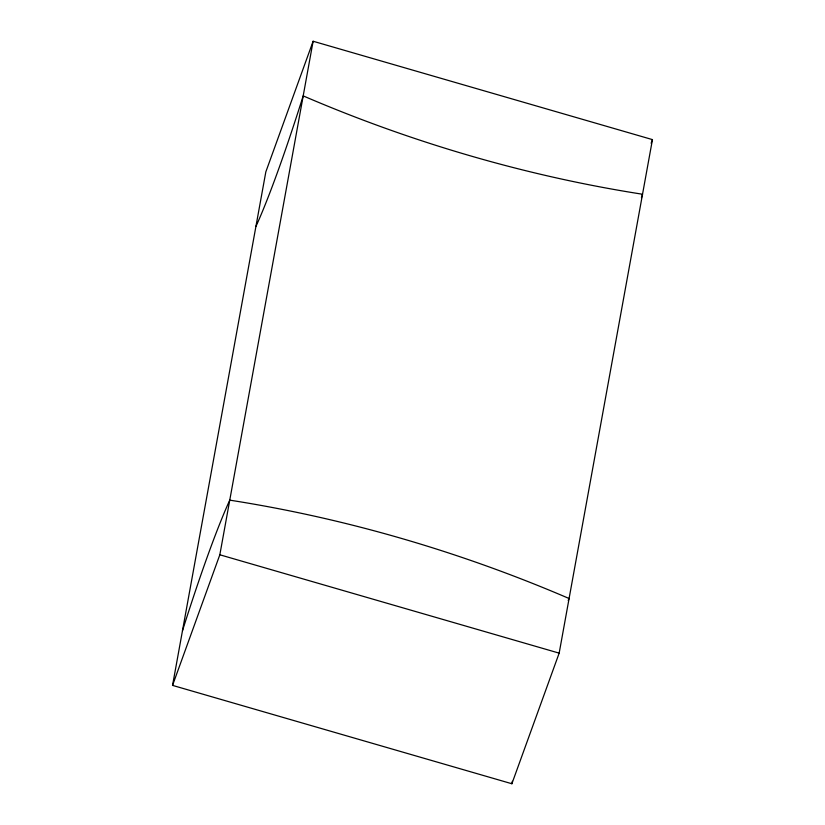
<?xml version="1.0" encoding="UTF-8"?>
<svg xmlns="http://www.w3.org/2000/svg" width="825" height="825" viewBox="0 0 825 825"><rect width="100%" height="100%" fill="white"/><g stroke="black" fill="none" stroke-linecap="round" stroke-linejoin="round"><path stroke-width="1.24" d="M172.549 685.389L265.836 171.858L313.118 41.25L652.451 139.611L559.164 653.142L511.882 783.75L172.549 685.389L219.832 554.782L313.118 41.25M511.882 783.75L512.335 781.265M651.142 143.241L652.451 139.611M219.832 554.782L559.164 653.142M182.469 630.764A230.422 18.872 -73.8 0 1 229.752 500.146A895.094 555.988 19.9 0 1 569.085 598.507A230.422 18.872 -73.8 0 0 568.198 600.456M255.915 226.493A230.422 18.872 -73.8 0 0 303.198 95.886A895.094 555.988 19.9 0 0 642.531 194.236A230.422 18.872 -73.8 0 1 641.427 197.711"/></g></svg>
